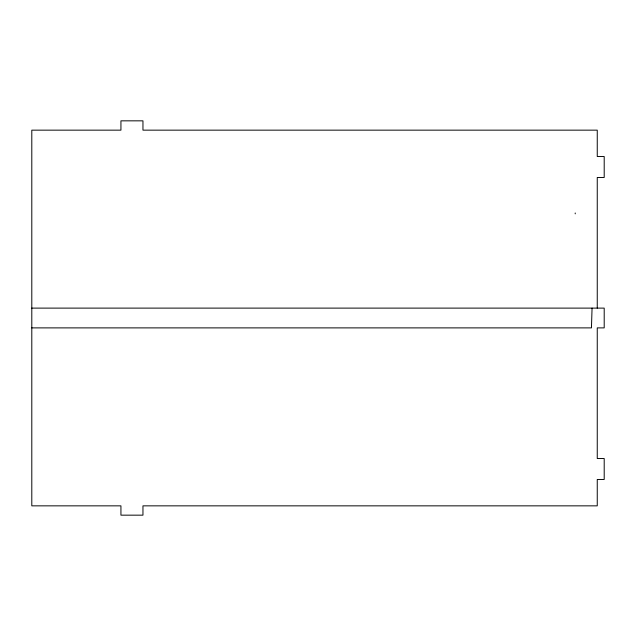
<?xml version="1.0" encoding="UTF-8"?>
<svg xmlns="http://www.w3.org/2000/svg" width="636" height="636" viewBox="0 0 636 636"><rect width="100%" height="100%" fill="white"/><g stroke="black" fill="none" stroke-linecap="round" stroke-linejoin="round"><path stroke-width="0.95" d="M575.214 213.847L575.214 212.981M592.06 308.11L591.456 327.89L31.8 327.89M31.8 308.11L604.2 308.11L604.2 327.89L597.252 327.89L597.252 458.524L604.2 458.524L604.2 479.472L597.252 479.472L597.252 505.851L142.957 505.851L142.957 515.16L120.935 515.16L120.935 505.851L31.8 505.851L31.8 130.149L120.935 130.149L120.935 120.84L142.957 120.84L142.957 130.149L597.252 130.149L597.252 156.528L604.2 156.528L604.2 177.476L597.252 177.476L597.252 308.11"/></g></svg>
